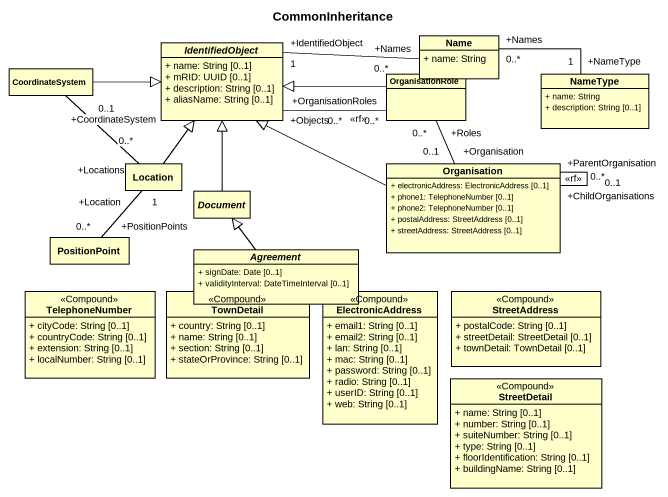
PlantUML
@startuml
title CommonInheritance
hide circle
hide empty members
skinparam classAttributeIconSize 0
class Name {
  + name: String
}
class CoordinateSystem
abstract class IdentifiedObject {
  + name: String [0..1]
  + mRID: UUID [0..1]
  + description: String [0..1]
  + aliasName: String [0..1]
}
class OrganisationRole
class NameType {
  + name: String
  + description: String [0..1]
}
class Location
abstract class Document
class Organisation {
  + electronicAddress: ElectronicAddress [0..1]
  + phone1: TelephoneNumber [0..1]
  + phone2: TelephoneNumber [0..1]
  + postalAddress: StreetAddress [0..1]
  + streetAddress: StreetAddress [0..1]
}
class PositionPoint
abstract class Agreement {
  + signDate: Date [0..1]
  + validityInterval: DateTimeInterval [0..1]
}
class TelephoneNumber <<Compound>> {
  + cityCode: String [0..1]
  + countryCode: String [0..1]
  + extension: String [0..1]
  + localNumber: String [0..1]
}
class TownDetail <<Compound>> {
  + country: String [0..1]
  + name: String [0..1]
  + section: String [0..1]
  + stateOrProvince: String [0..1]
}
class ElectronicAddress <<Compound>> {
  + email1: String [0..1]
  + email2: String [0..1]
  + lan: String [0..1]
  + mac: String [0..1]
  + password: String [0..1]
  + radio: String [0..1]
  + userID: String [0..1]
  + web: String [0..1]
}
class StreetAddress <<Compound>> {
  + postalCode: String [0..1]
  + streetDetail: StreetDetail [0..1]
  + townDetail: TownDetail [0..1]
}
class StreetDetail <<Compound>> {
  + name: String [0..1]
  + number: String [0..1]
  + suiteNumber: String [0..1]
  + type: String [0..1]
  + floorIdentification: String [0..1]
  + buildingName: String [0..1]
}
Name "+Names\n0..*" -left- "+IdentifiedObject\n1" IdentifiedObject
Name "+Names\n0..*" -right- "+NameType\n1" NameType
CoordinateSystem -right-|> IdentifiedObject
OrganisationRole "+OrganisationRoles\n0..*" -left- "+Objects\n0..*" IdentifiedObject : <<rf>>
OrganisationRole -left-|> IdentifiedObject
OrganisationRole "+Roles\n0..*" -- "+Organisation\n0..1" Organisation
Location "+Locations\n0..*" -up- "+CoordinateSystem\n0..1" CoordinateSystem
Location -up-|> IdentifiedObject
Location "+Location\n1" -- "+PositionPoints\n0..*" PositionPoint
Document -up-|> IdentifiedObject
Organisation -left-|> IdentifiedObject
Organisation "+ChildOrganisations\n0..*" -- "+ParentOrganisation\n0..1" Organisation : <<rf>>
Agreement -up-|> Document
@enduml
